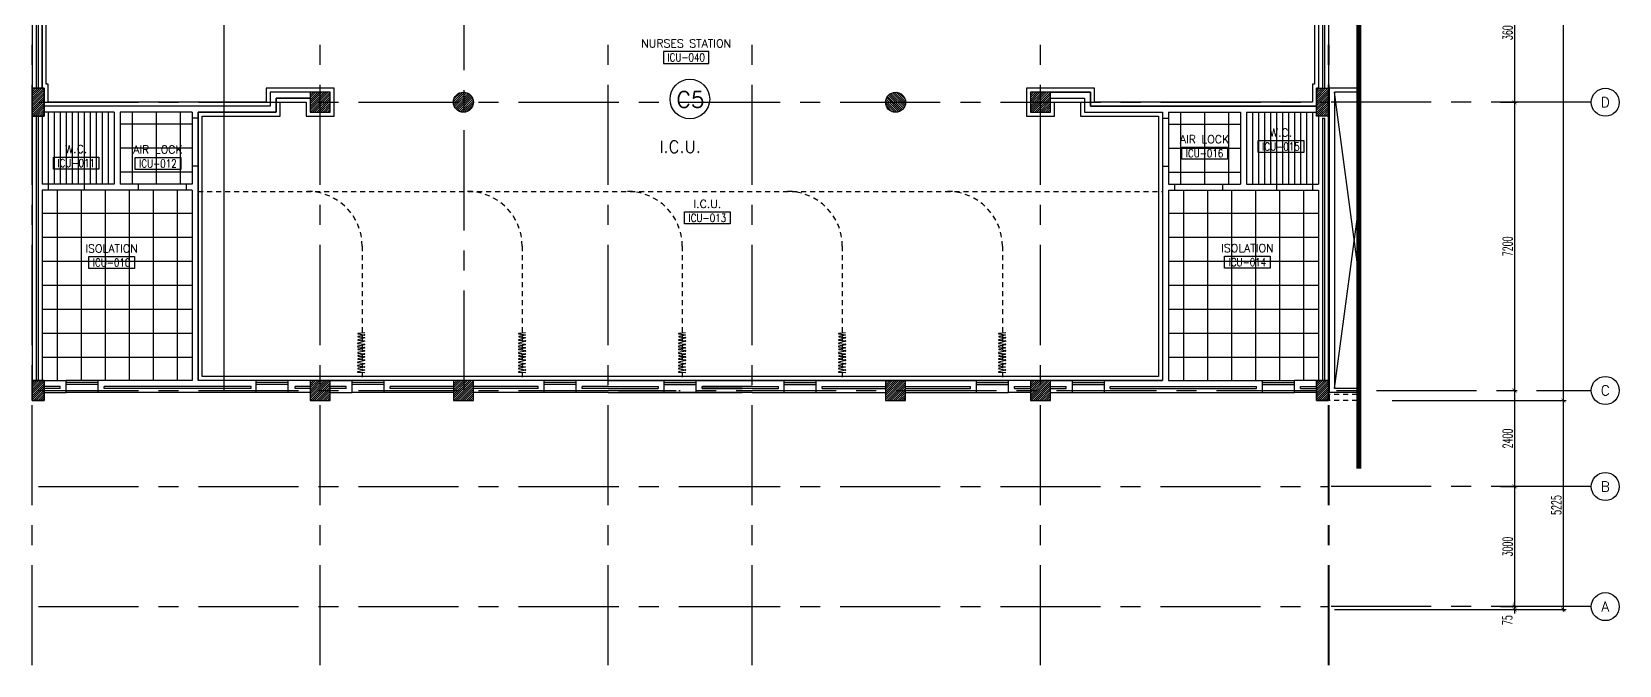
# Model space of a CAD drawing. Extents: x 275967.8 to 276060, y 57291.9 to 57371.4.
# Drawn here: x 276020.37 to 276060.05, y 57291.9 to 57307.72 of the extents above; entities that cross this region are included whole.
import ezdxf
from ezdxf.enums import TextEntityAlignment as Align

# ---------------------------------------------------------------- set-up
doc = ezdxf.new("R2010")
doc.units = 0
doc.header["$MEASUREMENT"] = 0
doc.header["$PDMODE"] = 34
for name, pattern in [('CENTER2', [1.125, 0.75, -0.125, 0.125, -0.125]), ('CENTERX2', [4, 2.5, -0.5, 0.5, -0.5]), ('HIDDEN', [0.375, 0.25, -0.125]), ('HIDDEN2', [0.1875, 0.125, -0.0625])]:
    doc.linetypes.add(name, pattern=pattern)
doc.layers.get('0').update_dxf_attribs({"linetype": 'CONTINUOUS'})
doc.layers.get('DEFPOINTS').update_dxf_attribs({"linetype": 'CONTINUOUS'})
for name, color, linetype in [('A_CUBICLE_CURTAINS', 4, 'HIDDEN'), ('AX-CR', 2, 'CONTINUOUS'), ('AX-DIM', 4, 'CONTINUOUS'), ('AX-TXT', 2, 'CONTINUOUS'), ('AXES', 11, 'CENTERX2'), ('CEILING', 4, 'CONTINUOUS'), ('CEILING-MARKER', 6, 'CONTINUOUS'), ('COL', 5, 'CONTINUOUS'), ('D_CURTAIN', 11, 'HIDDEN'), ('ELEV', 2, 'CONTINUOUS'), ('HAT', 8, 'CONTINUOUS'), ('INSUL', 4, 'CONTINUOUS'), ('RM-BOX', 11, 'CONTINUOUS'), ('RM-NAME', 11, 'CONTINUOUS'), ('RM-NO', 11, 'CONTINUOUS'), ('ROOF', 7, 'CONTINUOUS'), ('SHAFT', 3, 'CONTINUOUS'), ('STR', 5, 'CONTINUOUS'), ('SUNI-FUR', 11, 'CONTINUOUS'), ('TXT', 2, 'CONTINUOUS'), ('WALL', 2, 'CONTINUOUS'), ('WIN', 3, 'CONTINUOUS')]:
    doc.layers.add(name, color=color, linetype=linetype)
doc.styles.add('ROMANC', font='romanc', dxfattribs={"height": 0.1})
doc.styles.add('ROMANS', font='ROMANS.shx', dxfattribs={"width": 0.6})
doc.dimstyles.new('STANDARD_IN', dxfattribs={"dimtxt": 0.24, "dimasz": 0.1, "dimexe": 0.07, "dimexo": 0.05, "dimgap": 0.05, "dimtad": 1, "dimdec": 0, "dimlfac": 1000, "dimzin": 0, "dimtxsty": 'ROMANS', "dimblk": 'ARCHTICK', "dimcen": 0.05, "dimdle": 0.05, "dimclrd": 4, "dimclre": 4, "dimclrt": 2, "dimazin": 3, "dimtfac": 1, "dimtdec": 0, "dimtmove": 0, "dimatfit": 3, "dimtolj": 1, "dimtzin": 0})

# ---------------------------------------------------------------- blocks, each defined once
blk = doc.blocks.new('*X19')
at = {"color": 0}
for p, q in [((73379, 118298), (73831, 118750)), ((73379, 118351), (73778, 118750)), ((73379, 118404), (73725, 118750)), ((73379, 118457), (73672, 118750)), ((73379, 118510), (73619, 118750)), ((73379, 118563), (73566, 118750)), ((73379, 118616), (73513, 118750)), ((73379, 118669), (73460, 118750)), ((73379, 118722), (73407, 118750)), ((73384, 118250), (73879, 118745)), ((73437, 118250), (73879, 118692)), ((73490, 118250), (73879, 118639)), ((73543, 118250), (73879, 118586)), ((73596, 118250), (73879, 118533)), ((73649, 118250), (73879, 118480)), ((73702, 118250), (73879, 118427)), ((73755, 118250), (73879, 118374)), ((73808, 118250), (73879, 118321)), ((73861, 118250), (73879, 118268))]:
    blk.add_line(p, q, dxfattribs=at)
blk = doc.blocks.new('COL50')
at = {"layer": 'COL'}
blk.add_lwpolyline([(-250, 250), (-250, -250), (250, -250), (250, 250)], close=True, dxfattribs=at)
blk = doc.blocks.new('*X20')
at = {"color": 0}
for p, q in [((84179, 118279), (84650, 118750)), ((84179, 118332), (84596, 118750)), ((84179, 118386), (84543, 118750)), ((84179, 118439), (84490, 118750)), ((84179, 118492), (84437, 118750)), ((84179, 118545), (84384, 118750)), ((84179, 118598), (84331, 118750)), ((84179, 118651), (84278, 118750)), ((84179, 118704), (84225, 118750)), ((84203, 118250), (84679, 118726)), ((84256, 118250), (84679, 118673)), ((84309, 118250), (84679, 118620)), ((84362, 118250), (84679, 118567)), ((84415, 118250), (84679, 118514)), ((84468, 118250), (84679, 118461)), ((84521, 118250), (84679, 118408)), ((84574, 118250), (84679, 118355)), ((84627, 118250), (84679, 118302))]:
    blk.add_line(p, q, dxfattribs=at)
blk = doc.blocks.new('_ARCHTICK')
at = {"color": 0, "linetype": 'BYBLOCK', "const_width": 0.15}
blk.add_lwpolyline([(-0.5, -0.5), (0.5, 0.5)], dxfattribs=at)
blk = doc.blocks.new('*D131')
at = {"layer": 'AX-DIM', "color": 4, "ltscale": 0.3}
for p, q in [((276057.995, 57298.513), (276058.715, 57298.513)), ((276058.645, 57298.563), (276058.645, 57293.238)), ((276052.925, 57293.288), (276058.715, 57293.288))]:
    blk.add_line(p, q, dxfattribs=at)
at = {"layer": 'DEFPOINTS', "color": 0, "ltscale": 0.3}
for p in [(276057.945, 57298.513), (276052.875, 57293.288), (276058.645, 57293.288)]:
    blk.add_point(p, dxfattribs=at)
at = {"layer": 'AX-DIM', "color": 4, "ltscale": 0.3, "xscale": 0.1, "yscale": 0.1, "zscale": 0.1}
for p, rotation in [((276058.645, 57298.513), 90), ((276058.645, 57293.288), 270)]:
    blk.add_blockref('_ARCHTICK', p, dxfattribs=dict(at, rotation=rotation))
at = {"layer": 'AX-DIM', "color": 2, "ltscale": 0.3, "insert": (276058.475, 57295.9), "char_height": 0.24, "attachment_point": 5, "rotation": 90, "style": 'ROMANS'}
blk.add_mtext('\\A1;5225', dxfattribs=at)
blk = doc.blocks.new('AXR')
at = {"layer": 'AX-CR'}
blk.add_circle((350, 0), 350, dxfattribs=at)
blk = doc.blocks.new('*D149')
at = {"layer": 'AX-DIM', "color": 4, "ltscale": 0.3}
for p, q in [((276056.803, 57357.833), (276058.715, 57357.833)), ((276058.645, 57357.883), (276058.645, 57298.463)), ((276054.365, 57298.513), (276058.715, 57298.513))]:
    blk.add_line(p, q, dxfattribs=at)
at = {"layer": 'DEFPOINTS', "color": 0, "ltscale": 0.3}
for p in [(276056.753, 57357.833), (276054.315, 57298.513), (276058.645, 57298.513)]:
    blk.add_point(p, dxfattribs=at)
at = {"layer": 'AX-DIM', "color": 4, "ltscale": 0.3, "xscale": 0.1, "yscale": 0.1, "zscale": 0.1}
for p, rotation in [((276058.645, 57357.833), 90), ((276058.645, 57298.513), 270)]:
    blk.add_blockref('_ARCHTICK', p, dxfattribs=dict(at, rotation=rotation))
at = {"layer": 'AX-DIM', "color": 2, "ltscale": 0.3, "insert": (276058.475, 57328.173), "char_height": 0.24, "attachment_point": 5, "rotation": 90, "style": 'ROMANS'}
blk.add_mtext('\\A1;59320', dxfattribs=at)
blk = doc.blocks.new('*D148')
at = {"layer": 'AX-DIM', "color": 4, "ltscale": 0.3}
for p, q in [((276057.075, 57305.963), (276057.495, 57305.963)), ((276057.425, 57306.013), (276057.425, 57298.713)), ((276057.075, 57298.763), (276057.495, 57298.763))]:
    blk.add_line(p, q, dxfattribs=at)
at = {"layer": 'DEFPOINTS', "color": 0, "ltscale": 0.3}
for p in [(276057.025, 57305.963), (276057.025, 57298.763), (276057.425, 57298.763)]:
    blk.add_point(p, dxfattribs=at)
at = {"layer": 'AX-DIM', "color": 4, "ltscale": 0.3, "xscale": 0.1, "yscale": 0.1, "zscale": 0.1}
for p, rotation in [((276057.425, 57305.963), 90), ((276057.425, 57298.763), 270)]:
    blk.add_blockref('_ARCHTICK', p, dxfattribs=dict(at, rotation=rotation))
at = {"layer": 'AX-DIM', "color": 2, "ltscale": 0.3, "insert": (276057.255, 57302.363), "char_height": 0.24, "attachment_point": 5, "rotation": 90, "style": 'ROMANS'}
blk.add_mtext('\\A1;7200', dxfattribs=at)
blk = doc.blocks.new('*D147')
at = {"layer": 'AX-DIM', "color": 4, "ltscale": 0.3}
for p, q in [((276057.075, 57298.763), (276057.495, 57298.763)), ((276057.425, 57298.813), (276057.425, 57296.313)), ((276057.075, 57296.363), (276057.495, 57296.363))]:
    blk.add_line(p, q, dxfattribs=at)
at = {"layer": 'DEFPOINTS', "color": 0, "ltscale": 0.3}
for p in [(276057.025, 57298.763), (276057.025, 57296.363), (276057.425, 57296.363)]:
    blk.add_point(p, dxfattribs=at)
at = {"layer": 'AX-DIM', "color": 4, "ltscale": 0.3, "xscale": 0.1, "yscale": 0.1, "zscale": 0.1}
for p, rotation in [((276057.425, 57298.763), 90), ((276057.425, 57296.363), 270)]:
    blk.add_blockref('_ARCHTICK', p, dxfattribs=dict(at, rotation=rotation))
at = {"layer": 'AX-DIM', "color": 2, "ltscale": 0.3, "insert": (276057.255, 57297.563), "char_height": 0.24, "attachment_point": 5, "rotation": 90, "style": 'ROMANS'}
blk.add_mtext('\\A1;2400', dxfattribs=at)
blk = doc.blocks.new('*D146')
at = {"layer": 'AX-DIM', "color": 4, "ltscale": 0.3}
for p, q in [((276057.075, 57296.363), (276057.495, 57296.363)), ((276057.425, 57296.413), (276057.425, 57293.313)), ((276057.075, 57293.363), (276057.495, 57293.363))]:
    blk.add_line(p, q, dxfattribs=at)
at = {"layer": 'DEFPOINTS', "color": 0, "ltscale": 0.3}
for p in [(276057.025, 57296.363), (276057.025, 57293.363), (276057.425, 57293.363)]:
    blk.add_point(p, dxfattribs=at)
at = {"layer": 'AX-DIM', "color": 4, "ltscale": 0.3, "xscale": 0.1, "yscale": 0.1, "zscale": 0.1}
for p, rotation in [((276057.425, 57296.363), 90), ((276057.425, 57293.363), 270)]:
    blk.add_blockref('_ARCHTICK', p, dxfattribs=dict(at, rotation=rotation))
at = {"layer": 'AX-DIM', "color": 2, "ltscale": 0.3, "insert": (276057.255, 57294.863), "char_height": 0.24, "attachment_point": 5, "rotation": 90, "style": 'ROMANS'}
blk.add_mtext('\\A1;3000', dxfattribs=at)
blk = doc.blocks.new('*D145')
at = {"layer": 'AX-DIM', "color": 4, "ltscale": 0.3}
for p, q in [((276057.075, 57293.363), (276057.495, 57293.363)), ((276057.425, 57293.363), (276057.425, 57293.463)), ((276057.425, 57293.363), (276057.425, 57293.288)), ((276057.075, 57293.288), (276057.495, 57293.288)), ((276057.425, 57293.288), (276057.425, 57293.188))]:
    blk.add_line(p, q, dxfattribs=at)
at = {"layer": 'DEFPOINTS', "color": 0, "ltscale": 0.3}
for p in [(276057.025, 57293.363), (276057.025, 57293.288), (276057.425, 57293.288)]:
    blk.add_point(p, dxfattribs=at)
at = {"layer": 'AX-DIM', "color": 4, "ltscale": 0.3, "xscale": 0.1, "yscale": 0.1, "zscale": 0.1}
for p, rotation in [((276057.425, 57293.363), 270), ((276057.425, 57293.288), 90)]:
    blk.add_blockref('_ARCHTICK', p, dxfattribs=dict(at, rotation=rotation))
at = {"layer": 'AX-DIM', "color": 2, "ltscale": 0.3, "insert": (276057.25, 57293.023), "char_height": 0.24, "attachment_point": 5, "rotation": 90, "style": 'ROMANS'}
blk.add_mtext('\\A1;75', dxfattribs=at)
blk = doc.blocks.new('*D141')
at = {"layer": 'AX-DIM', "color": 4, "ltscale": 0.3}
for p, q in [((276057.425, 57309.613), (276057.425, 57305.913)), ((276057.075, 57309.563), (276057.495, 57309.563)), ((276057.075, 57305.963), (276057.495, 57305.963))]:
    blk.add_line(p, q, dxfattribs=at)
at = {"layer": 'DEFPOINTS', "color": 0, "ltscale": 0.3}
for p in [(276057.025, 57309.563), (276057.025, 57305.963), (276057.425, 57305.963)]:
    blk.add_point(p, dxfattribs=at)
at = {"layer": 'AX-DIM', "color": 4, "ltscale": 0.3, "xscale": 0.1, "yscale": 0.1, "zscale": 0.1}
for p, rotation in [((276057.425, 57309.563), 90), ((276057.425, 57305.963), 270)]:
    blk.add_blockref('_ARCHTICK', p, dxfattribs=dict(at, rotation=rotation))
at = {"layer": 'AX-DIM', "color": 2, "ltscale": 0.3, "insert": (276057.255, 57307.763), "char_height": 0.24, "attachment_point": 5, "rotation": 90, "style": 'ROMANS'}
blk.add_mtext('\\A1;3600', dxfattribs=at)
blk = doc.blocks.new('*X96')
at = {"color": 0}
for p, q in [((73379, 118298), (73831, 118750)), ((73379, 118351), (73778, 118750)), ((73379, 118404), (73725, 118750)), ((73379, 118457), (73672, 118750)), ((73379, 118510), (73619, 118750)), ((73379, 118563), (73566, 118750)), ((73379, 118616), (73513, 118750)), ((73379, 118669), (73460, 118750)), ((73379, 118722), (73407, 118750)), ((73384, 118250), (73879, 118745)), ((73437, 118250), (73879, 118692)), ((73490, 118250), (73879, 118639)), ((73543, 118250), (73879, 118586)), ((73596, 118250), (73879, 118533)), ((73649, 118250), (73879, 118480)), ((73702, 118250), (73879, 118427)), ((73755, 118250), (73879, 118374)), ((73808, 118250), (73879, 118321)), ((73861, 118250), (73879, 118268))]:
    blk.add_line(p, q, dxfattribs=at)
blk = doc.blocks.new('C11')
at = {"layer": 'HAT'}
h = blk.add_hatch(dxfattribs=at)
h.set_pattern_fill('ANSI31', color=256, scale=300, style=0)
h.set_pattern_definition([(45, (-248556.182, -75061.005), (-26.5165043, 26.5165043), [])])
h.paths.add_polyline_path([(300, 700), (0, 700), (0, 350), (300, 350)])
h.paths.add_polyline_path([(300, 350), (0, 350), (0, 0), (300, 0)])
at = {"layer": 'COL'}
blk.add_lwpolyline([(300, 700), (300, 0), (0, 0), (0, 700)], close=True, dxfattribs=at)
blk = doc.blocks.new('C-300')
at = {"layer": 'HAT', "linetype": 'BYBLOCK', "ltscale": 0.3}
h = blk.add_hatch(dxfattribs=at)
h.set_pattern_fill('ANSI31', color=8, scale=300, style=0)
h.set_pattern_definition([(45, (-258496.182, -82361.005), (-26.5165043, 26.5165043), [])])
h.paths.add_polyline_path([(300, 500), (0, 500), (0, 250), (300, 250)])
h.paths.add_polyline_path([(300, 250), (0, 250), (0, 0), (300, 0)])
at = {"layer": 'COL'}
blk.add_lwpolyline([(0, 500), (300, 500), (300, 0), (0, 0)], close=True, dxfattribs=at)
blk = doc.blocks.new('C')
at = {"layer": 'D_CURTAIN'}
for points in [[(0.229, 0.077), (0.229, 0.077, 0.848601), (0.219, 0.076), (0.202, -0.062, -0.855925), (0.192, -0.063), (0.167, 0.072, 0.866955), (0.157, 0.072), (0.144, -0.065, -0.843142), (0.134, -0.066), (0.099, 0.077, 0.845318), (0.089, 0.076), (0.076, -0.066, -0.842227), (0.066, -0.067), (0.029, 0.079, 0.837896), (0.019, 0.078), (0.004, -0.065, -0.84563), (-0.006, -0.065), (-0.04, 0.078, 0.842014), (-0.049, 0.078), (-0.065, -0.063, -0.866148), (-0.075, -0.063), (-0.099, 0.074, 0.854133), (-0.109, 0.074), (-0.129, -0.066, -0.838104), (-0.139, -0.067), (-0.17, 0.077, 0.84026), (-0.18, 0.077), (-0.183, -0.071)], [(0.639, -0.068), (0.628, 0.076, 0.848601), (0.618, 0.076), (0.601, -0.063, -0.855925), (0.591, -0.063), (0.566, 0.071, 0.866955), (0.556, 0.071), (0.542, -0.066, -0.843142), (0.533, -0.066), (0.497, 0.076, 0.845318), (0.488, 0.075), (0.474, -0.067, -0.842227), (0.465, -0.068), (0.427, 0.078, 0.837896), (0.417, 0.078), (0.403, -0.065, -0.84563), (0.393, -0.066), (0.359, 0.078, 0.842014), (0.349, 0.077), (0.334, -0.063, -0.866148), (0.324, -0.064), (0.299, 0.074, 0.854133), (0.29, 0.073), (0.27, -0.067, -0.838104), (0.26, -0.067), (0.229, 0.077, 0.84026), (0.219, 0.076)]]:
    blk.add_lwpolyline(points, format="xyb", dxfattribs=at)
blk = doc.blocks.new('RM1')
at = {"layer": 'RM-BOX'}
blk.add_lwpolyline([(570, -200), (-570, -200), (-570, -500), (570, -500)], close=True, dxfattribs=at)
at = {"layer": 'RM-NAME', "style": 'ROMANS'}
blk.add_attdef('ROOMNAME1', text='', height=200, dxfattribs=at).set_placement((0, 324), align=Align.MIDDLE)
blk = doc.blocks.new('*X129')
at = {"color": 0}
for p, q in [((193089, 10708), (193542, 11161)), ((193089, 10761), (193488, 11161)), ((193089, 10814), (193435, 11161)), ((193089, 10867), (193382, 11161)), ((193089, 10920), (193329, 11161)), ((193089, 10973), (193276, 11161)), ((193089, 11026), (193223, 11161)), ((193089, 11079), (193170, 11161)), ((193089, 11132), (193117, 11161)), ((193095, 10661), (193589, 11155)), ((193148, 10661), (193589, 11102)), ((193201, 10661), (193589, 11049)), ((193254, 10661), (193589, 10996)), ((193307, 10661), (193589, 10943)), ((193360, 10661), (193589, 10890)), ((193413, 10661), (193589, 10837)), ((193466, 10661), (193589, 10784)), ((193519, 10661), (193589, 10731)), ((193572, 10661), (193589, 10678))]:
    blk.add_line(p, q, dxfattribs=at)
blk = doc.blocks.new('*X128')
at = {"color": 0}
for p, q in [((84179, 10675), (84665, 11161)), ((84179, 10729), (84612, 11161)), ((84179, 10782), (84559, 11161)), ((84179, 10835), (84506, 11161)), ((84179, 10888), (84453, 11161)), ((84179, 10941), (84400, 11161)), ((84179, 10994), (84347, 11161)), ((84179, 11047), (84294, 11161)), ((84179, 11100), (84240, 11161)), ((84179, 11153), (84187, 11161)), ((84218, 10661), (84679, 11122)), ((84271, 10661), (84679, 11069)), ((84324, 10661), (84679, 11016)), ((84377, 10661), (84679, 10963)), ((84430, 10661), (84679, 10910)), ((84483, 10661), (84679, 10857)), ((84536, 10661), (84679, 10804)), ((84589, 10661), (84679, 10751)), ((84642, 10661), (84679, 10698))]:
    blk.add_line(p, q, dxfattribs=at)

msp = doc.modelspace()

# ---------------------------------------------------------------- hatches: boundary and pattern name
at = {"layer": 'HAT'}
h = msp.add_hatch(dxfattribs=at)
h.set_pattern_fill('ANSI31', color=256, scale=0.3, style=0)
h.set_pattern_definition([(45, (275969.915203, 57262.32959), (-0.026516504, 0.026516504), [])])
h.paths.add_polyline_path([(276030.9055, 57305.964), (276031.1555, 57305.964), (276031.1555, 57306.214, 0.4142136)])
h.paths.add_polyline_path([(276031.1555, 57306.214), (276031.1555, 57305.964), (276031.4055, 57305.964, 0.4142136)])
h.paths.add_polyline_path([(276031.4055, 57305.964), (276031.1555, 57305.964), (276031.1555, 57305.714, 0.4142136)])
h.paths.add_polyline_path([(276031.1555, 57305.964), (276030.9055, 57305.964, 0.4142136), (276031.1555, 57305.714)])
h = msp.add_hatch(dxfattribs=at)
h.set_pattern_fill('ANSI31', color=256, scale=0.3, style=0)
h.set_pattern_definition([(135, (276103.196902, 57262.328483), (0.026516504, 0.026516504), [])])
h.paths.add_polyline_path([(276042.2066, 57305.9629), (276041.9566, 57305.9629), (276041.9566, 57306.2129, -0.4142136)])
h.paths.add_polyline_path([(276041.9566, 57306.2129), (276041.9566, 57305.9629), (276041.7066, 57305.9629, -0.4142136)])
h.paths.add_polyline_path([(276041.7066, 57305.9629), (276041.9566, 57305.9629), (276041.9566, 57305.7129, -0.4142136)])
h.paths.add_polyline_path([(276041.9566, 57305.9629), (276042.2066, 57305.9629, -0.4142136), (276041.9566, 57305.7129)])

# ---------------------------------------------------------------- linework, layer by layer
at = {"layer": 'A_CUBICLE_CURTAINS', "color": 11, "ltscale": 0.5}
for p, q in [((276024.5255, 57303.7356), (276048.6255, 57303.7356)), ((276028.6255, 57302.3676), (276028.6255, 57299.0129)), ((276032.6255, 57302.3676), (276032.6255, 57299.0129)), ((276036.6255, 57302.3676), (276036.6255, 57299.0129)), ((276040.6255, 57302.3676), (276040.6255, 57299.0129)), ((276044.6255, 57302.3676), (276044.6255, 57299.0129))]:
    msp.add_line(p, q, dxfattribs=at)
for centre in [(276027.2575, 57302.3676), (276031.2575, 57302.3676), (276035.2575, 57302.3676), (276039.2575, 57302.3676), (276043.2575, 57302.3676)]:
    msp.add_arc(centre, 1.368, 0, 90, dxfattribs=at)
at = {"layer": 'AXES'}
for p, q in [((276020.3755, 57291.8986), (276020.3755, 57370.3613)), ((276027.5755, 57291.8986), (276027.5755, 57370.7113)), ((276034.7755, 57291.8986), (276034.7755, 57370.7113)), ((276034.7755, 57291.8986), (276034.7755, 57370.7113)), ((276038.3755, 57291.8986), (276038.3755, 57370.7113)), ((276038.3755, 57291.8986), (276038.3755, 57370.7113)), ((276052.7755, 57291.8986), (276052.7755, 57370.3613)), ((276052.7955, 57291.8986), (276052.7955, 57370.3613)), ((276031.1755, 57298.7629), (276031.1755, 57357.5829)), ((276045.5755, 57291.8986), (276045.5755, 57352.4829)), ((275968.5355, 57305.9629), (276036.5755, 57305.9629)), ((276036.5755, 57305.9629), (276052.7755, 57305.9629)), ((276059.3451, 57305.9629), (276052.5255, 57305.9629)), ((275968.5355, 57298.7629), (276036.5755, 57298.7629)), ((276033.9755, 57298.7629), (276059.3451, 57298.7629)), ((275968.5355, 57296.3629), (276036.5755, 57296.3629)), ((276036.5755, 57296.3629), (276052.7755, 57296.3629)), ((276059.3451, 57296.3629), (276052.5255, 57296.3629)), ((275968.5355, 57293.3629), (276036.5755, 57293.3629)), ((276036.5755, 57293.3629), (276052.7755, 57293.3629)), ((276059.3451, 57293.3629), (276052.5255, 57293.3629))]:
    msp.add_line(p, q, dxfattribs=at)
at = {"layer": 'CEILING', "linetype": 'BYBLOCK', "ltscale": 0.3}
for p, q in [((276020.7755, 57305.7129), (276020.7755, 57303.9129)), ((276020.9255, 57305.7129), (276020.9255, 57303.9129)), ((276021.0755, 57305.7129), (276021.0755, 57303.9129)), ((276021.2255, 57305.7129), (276021.2255, 57303.9129)), ((276021.3755, 57305.7129), (276021.3755, 57303.9129)), ((276021.5255, 57305.7129), (276021.5255, 57303.9129)), ((276021.6755, 57305.7129), (276021.6755, 57303.9129)), ((276021.8255, 57305.7129), (276021.8255, 57303.9129)), ((276021.9755, 57305.7129), (276021.9755, 57303.9129)), ((276022.1255, 57305.7129), (276022.1255, 57303.9129)), ((276022.2755, 57305.7129), (276022.2755, 57303.9129)), ((276022.8755, 57305.7129), (276022.8755, 57303.9129)), ((276023.4755, 57305.7129), (276023.4755, 57303.9129)), ((276024.0755, 57305.7129), (276024.0755, 57303.9129)), ((276049.0755, 57305.7129), (276049.0755, 57303.9129)), ((276049.6755, 57305.7129), (276049.6755, 57303.9129)), ((276050.2755, 57305.7129), (276050.2755, 57303.9129)), ((276050.8755, 57305.7129), (276050.8755, 57303.9129)), ((276051.0255, 57305.7129), (276051.0255, 57303.9129)), ((276051.1755, 57305.7129), (276051.1755, 57303.9129)), ((276051.3255, 57305.7129), (276051.3255, 57303.9129)), ((276051.4755, 57305.7129), (276051.4755, 57303.9129)), ((276051.6255, 57305.7129), (276051.6255, 57303.9129)), ((276051.7755, 57305.7129), (276051.7755, 57303.9129)), ((276051.9255, 57305.7129), (276051.9255, 57303.9129)), ((276052.0755, 57305.7129), (276052.0755, 57303.9129)), ((276052.2255, 57305.7129), (276052.2255, 57303.9129)), ((276052.3755, 57305.7129), (276052.3755, 57303.9129)), ((276024.3755, 57305.4129), (276022.5755, 57305.4129)), ((276048.7755, 57305.4129), (276050.5755, 57305.4129)), ((276024.3755, 57304.8129), (276022.5755, 57304.8129)), ((276048.7755, 57304.8129), (276050.5755, 57304.8129)), ((276024.3755, 57304.2129), (276022.5755, 57304.2129)), ((276048.7755, 57304.2129), (276050.5755, 57304.2129)), ((276021.0005, 57303.7629), (276021.0005, 57299.0129)), ((276021.6005, 57303.7629), (276021.6005, 57299.0129)), ((276022.2005, 57303.7629), (276022.2005, 57299.0129)), ((276022.8005, 57303.7629), (276022.8005, 57299.0129)), ((276023.4005, 57303.7629), (276023.4005, 57299.0129)), ((276024.0005, 57303.7629), (276024.0005, 57299.0129)), ((276049.1505, 57303.7629), (276049.1505, 57299.0129)), ((276049.7505, 57303.7629), (276049.7505, 57299.0129)), ((276050.3505, 57303.7629), (276050.3505, 57299.0129)), ((276050.9505, 57303.7629), (276050.9505, 57299.0129)), ((276051.5505, 57303.7629), (276051.5505, 57299.0129)), ((276052.1505, 57303.7629), (276052.1505, 57299.0129)), ((276024.3755, 57303.1879), (276020.6255, 57303.1879)), ((276052.5255, 57303.1879), (276048.7755, 57303.1879)), ((276024.3755, 57302.5879), (276020.6255, 57302.5879)), ((276052.5255, 57302.5879), (276048.7755, 57302.5879)), ((276024.3755, 57301.9879), (276020.6255, 57301.9879)), ((276052.5255, 57301.9879), (276048.7755, 57301.9879)), ((276024.3755, 57301.3879), (276020.6255, 57301.3879)), ((276052.5255, 57301.3879), (276048.7755, 57301.3879)), ((276024.3755, 57300.7879), (276020.6255, 57300.7879)), ((276052.5255, 57300.7879), (276048.7755, 57300.7879)), ((276024.3755, 57300.1879), (276020.6255, 57300.1879)), ((276052.5255, 57300.1879), (276048.7755, 57300.1879)), ((276024.3755, 57299.5879), (276020.6255, 57299.5879)), ((276052.5255, 57299.5879), (276048.7755, 57299.5879))]:
    msp.add_line(p, q, dxfattribs=at)
for points in [[(276052.5255, 57314.0129), (276052.5255, 57306.3129), (276052.4755, 57306.3129), (276052.4755, 57305.8629), (276046.8255, 57305.8629), (276046.8255, 57306.2129), (276045.3255, 57306.2129), (276045.3255, 57305.7129), (276045.8255, 57305.7129), (276045.8255, 57306.0629), (276046.6755, 57306.0629), (276046.6755, 57305.7129), (276048.6255, 57305.7129), (276048.6255, 57299.0129), (276024.5255, 57299.0129), (276024.5255, 57305.7129), (276026.4755, 57305.7129), (276026.4755, 57306.0629), (276027.3255, 57306.0629), (276027.3255, 57305.7129), (276027.8255, 57305.7129), (276027.8255, 57306.2129), (276026.3255, 57306.2129), (276026.3255, 57305.8629), (276020.6755, 57305.8629), (276020.6755, 57306.3129), (276020.6255, 57306.3129), (276020.6255, 57312.8129)], [(276052.4255, 57313.9129), (276052.4255, 57306.4129), (276052.3755, 57306.4129), (276052.3755, 57305.9629), (276046.9255, 57305.9629), (276046.9255, 57306.3129), (276045.2255, 57306.3129), (276045.2255, 57305.6129), (276045.9255, 57305.6129), (276045.9255, 57305.9629), (276046.5755, 57305.9629), (276046.5755, 57305.6129), (276048.5255, 57305.6129), (276048.5255, 57299.1129), (276024.6255, 57299.1129), (276024.6255, 57305.6129), (276026.5755, 57305.6129), (276026.5755, 57305.9629), (276027.2255, 57305.9629), (276027.2255, 57305.6129), (276027.9255, 57305.6129), (276027.9255, 57306.3129), (276026.2255, 57306.3129), (276026.2255, 57305.9629), (276020.7755, 57305.9629), (276020.7755, 57306.4129), (276020.7255, 57306.4129), (276020.7255, 57312.7191)]]:
    msp.add_lwpolyline(points, dxfattribs=at)
at = {"layer": 'CEILING-MARKER', "color": 2}
msp.add_circle((276036.816, 57306.0431), 0.4949, dxfattribs=at)
at = {"layer": 'COL'}
for p, q in [((276030.9055, 57299.0129), (276030.9055, 57298.5129)), ((276031.4055, 57299.0129), (276030.9055, 57299.0129)), ((276031.4055, 57298.5129), (276031.4055, 57299.0129)), ((276041.7055, 57299.0129), (276041.7055, 57298.5129)), ((276042.2055, 57299.0129), (276041.7055, 57299.0129)), ((276042.2055, 57298.5129), (276042.2055, 57299.0129)), ((276052.7755, 57299.0129), (276052.4755, 57299.0129)), ((276052.7755, 57298.5129), (276052.7755, 57299.0129)), ((276030.9055, 57298.5129), (276031.4055, 57298.5129)), ((276041.7055, 57298.5129), (276042.2055, 57298.5129))]:
    msp.add_line(p, q, dxfattribs=at)
msp.add_lwpolyline([(276027.3255, 57306.2129), (276027.3255, 57305.7129), (276027.8255, 57305.7129), (276027.8255, 57306.2129)], close=True, dxfattribs=at)
at = {"layer": 'ELEV', "linetype": 'CENTER2', "const_width": 0.12}
msp.add_lwpolyline([(276053.5351, 57296.8068), (276053.5351, 57360.645)], dxfattribs=at)
at = {"layer": 'INSUL'}
for p, q in [((276052.6255, 57311.5129), (276052.6255, 57306.3129)), ((276052.6755, 57311.5129), (276052.6755, 57306.3129)), ((276020.4755, 57309.5129), (276020.4755, 57306.3129)), ((276020.5255, 57309.5129), (276020.5255, 57306.3129)), ((276020.4755, 57305.6129), (276020.4755, 57299.0129)), ((276020.5255, 57305.6129), (276020.5255, 57299.0129)), ((276052.6255, 57305.5629), (276052.6755, 57305.5629)), ((276052.6255, 57305.5629), (276052.6255, 57299.0129)), ((276052.6755, 57305.5629), (276052.6755, 57299.0129)), ((276021.0755, 57298.8629), (276020.6755, 57298.8629)), ((276021.0755, 57298.8129), (276020.6755, 57298.8129)), ((276021.0755, 57298.8129), (276021.0755, 57298.8629)), ((276022.1755, 57298.8129), (276022.1755, 57298.8629)), ((276025.8505, 57298.8629), (276022.1755, 57298.8629)), ((276025.8505, 57298.8129), (276022.1755, 57298.8129)), ((276025.8505, 57298.8129), (276025.8505, 57298.8629)), ((276027.3251, 57298.8629), (276026.9505, 57298.8629)), ((276026.9505, 57298.8129), (276026.9505, 57298.8629)), ((276027.3251, 57298.8129), (276026.9505, 57298.8129)), ((276028.2255, 57298.8629), (276027.8255, 57298.8629)), ((276028.2255, 57298.8129), (276027.8255, 57298.8129)), ((276028.2255, 57298.8129), (276028.2255, 57298.8629)), ((276029.3255, 57298.8129), (276029.3255, 57298.8629)), ((276030.9055, 57298.8629), (276029.3255, 57298.8629)), ((276030.9055, 57298.8129), (276029.3255, 57298.8129)), ((276033.0255, 57298.8629), (276031.4055, 57298.8629)), ((276033.0255, 57298.8129), (276031.4055, 57298.8129)), ((276033.0255, 57298.8129), (276033.0255, 57298.8629)), ((276034.1255, 57298.8129), (276034.1255, 57298.8629)), ((276034.5255, 57298.8629), (276034.1255, 57298.8629)), ((276034.1255, 57298.8129), (276034.1255, 57298.8629)), ((276034.7755, 57298.8629), (276034.1255, 57298.8629)), ((276034.5255, 57298.8129), (276034.1255, 57298.8129)), ((276034.7755, 57298.8129), (276034.1255, 57298.8129)), ((276034.7755, 57298.8629), (276036.0255, 57298.8629)), ((276034.7755, 57298.8129), (276036.0255, 57298.8129)), ((276036.0288, 57298.8129), (276036.0288, 57298.8629)), ((276037.1255, 57298.8629), (276038.1255, 57298.8629)), ((276037.1255, 57298.8129), (276037.1255, 57298.8629)), ((276037.1255, 57298.8129), (276038.1255, 57298.8129)), ((276038.3755, 57298.8629), (276037.1288, 57298.8629)), ((276038.3755, 57298.8129), (276037.1288, 57298.8129)), ((276038.3755, 57298.8629), (276039.0288, 57298.8629)), ((276038.3755, 57298.8129), (276039.0288, 57298.8129)), ((276038.6255, 57298.8629), (276039.0288, 57298.8629)), ((276038.6255, 57298.8129), (276039.0288, 57298.8129)), ((276039.0288, 57298.8129), (276039.0288, 57298.8629)), ((276039.0288, 57298.8129), (276039.0288, 57298.8629)), ((276040.1255, 57298.8629), (276041.7055, 57298.8629)), ((276040.1255, 57298.8129), (276040.1255, 57298.8629)), ((276040.1255, 57298.8129), (276041.7055, 57298.8129)), ((276042.2055, 57298.8629), (276043.8255, 57298.8629)), ((276042.2055, 57298.8129), (276043.8255, 57298.8129)), ((276043.8255, 57298.8129), (276043.8255, 57298.8629)), ((276044.9255, 57298.8629), (276045.3255, 57298.8629)), ((276044.9255, 57298.8129), (276044.9255, 57298.8629)), ((276044.9255, 57298.8129), (276045.3255, 57298.8129)), ((276045.8255, 57298.8629), (276046.2221, 57298.8629)), ((276045.8255, 57298.8129), (276046.2221, 57298.8129)), ((276046.2221, 57298.8129), (276046.2221, 57298.8629)), ((276047.3221, 57298.8129), (276047.3221, 57298.8629)), ((276047.3221, 57298.8629), (276050.9755, 57298.8629)), ((276047.3221, 57298.8129), (276050.9755, 57298.8129)), ((276050.9755, 57298.8129), (276050.9755, 57298.8629)), ((276052.0755, 57298.8129), (276052.0755, 57298.8629)), ((276052.0755, 57298.8629), (276052.4755, 57298.8629)), ((276052.0755, 57298.8129), (276052.4755, 57298.8129))]:
    msp.add_line(p, q, dxfattribs=at)
at = {"layer": 'ROOF'}
for p, q in [((276052.7955, 57306.3129), (276052.7955, 57298.7129)), ((276053.4947, 57306.3129), (276052.7955, 57306.3129)), ((276053.4947, 57306.2129), (276052.9255, 57306.2129)), ((276052.9255, 57306.2129), (276052.9255, 57298.8129)), ((276053.4947, 57298.7129), (276052.7755, 57298.7129)), ((276053.4947, 57298.8129), (276052.9255, 57298.8129))]:
    msp.add_line(p, q, dxfattribs=at)
at = {"layer": 'SHAFT'}
for p, q in [((276053.4947, 57301.9799), (276052.9255, 57306.2129)), ((276052.9255, 57298.8129), (276053.4947, 57303.046))]:
    msp.add_line(p, q, dxfattribs=at)
at = {"layer": 'STR', "linetype": 'HIDDEN2'}
for p, q in [((276052.7955, 57298.6629), (276052.7955, 57298.5129)), ((276053.4947, 57298.6629), (276052.7964, 57298.6629)), ((276053.4947, 57298.5129), (276052.7964, 57298.5129))]:
    msp.add_line(p, q, dxfattribs=at)
at = {"layer": 'SUNI-FUR', "linetype": 'CONTINUOUS'}
msp.add_line((276025.1755, 57298.7629), (276025.1755, 57357.5829), dxfattribs=at)
at = {"layer": 'WALL', "linetype": 'BYBLOCK'}
for p, q in [((276020.6255, 57311.6629), (276020.6255, 57306.3129)), ((276052.5255, 57311.6629), (276052.5255, 57306.3129)), ((276052.7755, 57311.6629), (276052.7755, 57306.3129)), ((276027.3255, 57306.2129), (276026.3255, 57306.2129)), ((276026.3255, 57306.2129), (276026.3255, 57305.8629)), ((276026.4755, 57306.0629), (276026.4755, 57305.7129)), ((276027.3255, 57306.0629), (276026.4755, 57306.0629)), ((276045.8255, 57306.2129), (276046.8255, 57306.2129)), ((276045.8255, 57306.0629), (276046.6755, 57306.0629)), ((276046.6755, 57306.0629), (276046.6755, 57305.7129)), ((276046.8255, 57306.2129), (276046.8255, 57305.8629)), ((276052.7755, 57306.2129), (276052.7755, 57306.3129)), ((276052.7755, 57306.2129), (276052.7755, 57306.3129)), ((276026.3255, 57305.8629), (276020.6755, 57305.8629)), ((276022.4255, 57305.7129), (276020.6755, 57305.7129)), ((276022.4255, 57305.7129), (276022.4255, 57303.9129)), ((276024.3755, 57305.7129), (276022.5755, 57305.7129)), ((276022.5755, 57305.7129), (276022.5755, 57303.9129)), ((276024.3755, 57305.7129), (276024.3755, 57305.5629)), ((276026.4755, 57305.7129), (276024.5255, 57305.7129)), ((276024.5255, 57305.7129), (276024.5255, 57305.5629)), ((276046.6755, 57305.7129), (276048.6255, 57305.7129)), ((276046.8255, 57305.8629), (276052.4755, 57305.8629)), ((276048.6255, 57305.7129), (276048.6255, 57305.5629)), ((276048.7755, 57305.7129), (276048.7755, 57305.5629)), ((276048.7755, 57305.7129), (276050.5755, 57305.7129)), ((276050.5755, 57305.7129), (276050.5755, 57303.9129)), ((276050.7255, 57305.7129), (276050.7255, 57303.9129)), ((276050.7255, 57305.7129), (276052.4755, 57305.7129)), ((276052.7755, 57305.7129), (276052.7755, 57298.7129)), ((276024.5255, 57305.5629), (276024.3755, 57305.5629)), ((276024.3755, 57305.5629), (276024.3755, 57303.9129)), ((276024.5255, 57305.5629), (276024.5255, 57299.0129)), ((276048.6255, 57305.5629), (276048.7755, 57305.5629)), ((276048.6255, 57305.5629), (276048.6255, 57299.0129)), ((276048.7755, 57305.5629), (276048.7755, 57303.9129)), ((276052.5255, 57305.6129), (276052.5255, 57303.9129)), ((276024.5255, 57304.3629), (276024.3755, 57304.3629)), ((276048.6255, 57304.3629), (276048.7755, 57304.3629)), ((276021.6755, 57303.9129), (276020.6255, 57303.9129)), ((276021.6755, 57303.7629), (276020.6255, 57303.7629)), ((276020.7755, 57303.9129), (276020.7755, 57303.7629)), ((276022.4255, 57303.9129), (276021.6755, 57303.9129)), ((276021.6755, 57303.9129), (276021.6755, 57303.7629)), ((276023.0255, 57303.7629), (276021.6755, 57303.7629)), ((276023.0255, 57303.9129), (276022.5755, 57303.9129)), ((276024.3755, 57303.9129), (276023.0255, 57303.9129)), ((276023.0255, 57303.9129), (276023.0255, 57303.7629)), ((276024.3755, 57303.7629), (276023.0255, 57303.7629)), ((276024.2255, 57303.9129), (276024.2255, 57303.7629)), ((276024.3755, 57303.7629), (276024.3755, 57299.0129)), ((276048.7755, 57303.9129), (276048.9255, 57303.9129)), ((276048.7755, 57303.7629), (276048.9255, 57303.7629)), ((276048.7755, 57303.7629), (276048.7755, 57299.0129)), ((276048.9255, 57303.9129), (276048.9255, 57303.7629)), ((276048.9255, 57303.9129), (276050.5755, 57303.9129)), ((276048.9255, 57303.7629), (276052.3755, 57303.7629)), ((276050.1255, 57303.9129), (276050.1255, 57303.7629)), ((276050.7255, 57303.9129), (276052.3755, 57303.9129)), ((276051.4755, 57303.9129), (276051.4755, 57303.7629)), ((276052.3755, 57303.9129), (276052.3755, 57303.7629)), ((276052.3755, 57303.9129), (276052.5255, 57303.9129)), ((276052.3755, 57303.7629), (276052.5255, 57303.7629)), ((276052.5255, 57303.7629), (276052.5255, 57299.0129))]:
    msp.add_line(p, q, dxfattribs=at)
at = {"layer": 'WALL'}
for p, q in [((276020.3755, 57309.6629), (276020.3755, 57306.3129)), ((276020.6255, 57309.6629), (276020.6255, 57306.3129)), ((276020.3755, 57305.7129), (276020.3755, 57299.0129)), ((276052.7755, 57299.0129), (276052.7755, 57305.7129)), ((276020.6255, 57305.6129), (276020.6255, 57303.9129)), ((276052.7755, 57304.3629), (276052.7755, 57299.0129)), ((276020.6255, 57303.7629), (276020.6255, 57299.0129)), ((276020.6755, 57299.0129), (276021.2255, 57299.0129)), ((276021.2255, 57298.7129), (276021.2255, 57299.0129)), ((276022.0255, 57298.7129), (276022.0255, 57299.0129)), ((276024.3755, 57299.0129), (276022.0255, 57299.0129)), ((276025.9751, 57299.0129), (276024.5255, 57299.0129)), ((276025.9751, 57298.7129), (276025.9751, 57299.0129)), ((276027.3251, 57299.0129), (276026.7751, 57299.0129)), ((276026.7751, 57298.7129), (276026.7751, 57299.0129)), ((276027.8255, 57299.0129), (276028.3755, 57299.0129)), ((276028.3755, 57298.7129), (276028.3755, 57299.0129)), ((276033.1755, 57299.0129), (276029.1755, 57299.0129)), ((276029.1755, 57298.7129), (276029.1755, 57299.0129)), ((276033.1755, 57298.7129), (276033.1755, 57299.0129)), ((276034.5255, 57299.0129), (276033.9755, 57299.0129)), ((276033.9755, 57298.7129), (276033.9755, 57299.0129)), ((276034.7755, 57299.0129), (276033.9755, 57299.0129)), ((276034.7755, 57299.0129), (276036.1722, 57299.0129)), ((276035.0255, 57299.0129), (276036.1722, 57299.0129)), ((276036.1755, 57299.0129), (276035.0288, 57299.0129)), ((276036.1755, 57298.7129), (276036.1755, 57299.0129)), ((276036.9755, 57299.0129), (276038.1255, 57299.0129)), ((276036.9755, 57299.0129), (276038.1255, 57299.0129)), ((276036.9755, 57298.7129), (276036.9755, 57299.0129)), ((276038.1288, 57299.0129), (276036.9788, 57299.0129)), ((276038.1288, 57299.0129), (276036.9788, 57299.0129)), ((276038.1255, 57299.0129), (276039.1755, 57299.0129)), ((276039.1755, 57298.7129), (276039.1755, 57299.0129)), ((276039.1755, 57298.7129), (276039.1755, 57299.0129)), ((276039.9755, 57299.0129), (276043.9755, 57299.0129)), ((276039.9755, 57298.7129), (276039.9755, 57299.0129)), ((276043.9755, 57298.7129), (276043.9755, 57299.0129)), ((276044.7755, 57298.7129), (276044.7755, 57299.0129)), ((276045.3255, 57299.0129), (276044.7755, 57299.0129)), ((276045.8255, 57299.0129), (276046.3755, 57299.0129)), ((276046.3755, 57298.7129), (276046.3755, 57299.0129)), ((276047.1755, 57298.7129), (276047.1755, 57299.0129)), ((276047.1755, 57299.0129), (276048.6255, 57299.0129)), ((276048.7755, 57299.0129), (276051.1255, 57299.0129)), ((276051.1255, 57298.7129), (276051.1255, 57299.0129)), ((276052.4755, 57299.0129), (276051.9255, 57299.0129)), ((276051.9255, 57298.7129), (276051.9255, 57299.0129)), ((276020.6755, 57298.7129), (276021.2255, 57298.7129)), ((276025.9751, 57298.7129), (276022.0255, 57298.7129)), ((276027.3251, 57298.7129), (276026.7751, 57298.7129)), ((276027.8255, 57298.7129), (276028.3755, 57298.7129)), ((276030.9055, 57298.7129), (276029.1755, 57298.7129)), ((276033.1755, 57298.7129), (276031.4055, 57298.7129)), ((276034.5255, 57298.7129), (276033.9755, 57298.7129)), ((276034.7755, 57298.7129), (276033.9755, 57298.7129)), ((276034.7755, 57298.7129), (276036.1722, 57298.7129)), ((276035.0255, 57298.7129), (276036.1722, 57298.7129)), ((276036.1755, 57298.7129), (276035.0288, 57298.7129)), ((276036.9755, 57298.7129), (276038.1255, 57298.7129)), ((276036.9755, 57298.7129), (276038.1255, 57298.7129)), ((276038.1255, 57298.7129), (276036.9788, 57298.7129)), ((276038.3755, 57298.7129), (276036.9788, 57298.7129)), ((276038.3755, 57298.7129), (276039.1755, 57298.7129)), ((276038.6255, 57298.7129), (276039.1755, 57298.7129)), ((276039.9755, 57298.7129), (276041.7055, 57298.7129)), ((276042.2055, 57298.7129), (276043.9755, 57298.7129)), ((276045.3255, 57298.7129), (276044.7755, 57298.7129)), ((276045.8255, 57298.7129), (276046.3755, 57298.7129)), ((276047.1755, 57298.7129), (276051.1255, 57298.7129)), ((276052.4755, 57298.7129), (276051.9255, 57298.7129))]:
    msp.add_line(p, q, dxfattribs=at)
at = {"layer": 'WALL', "linetype": 'BYBLOCK', "ltscale": 0.3}
for points in [[(276020.6755, 57306.3129), (276020.3755, 57306.3129), (276020.3755, 57305.6129), (276020.6755, 57305.6129)], [(276027.8255, 57306.2129), (276027.3255, 57306.2129), (276027.3255, 57305.7129), (276027.8255, 57305.7129)], [(276045.3255, 57305.7129), (276045.8255, 57305.7129), (276045.8255, 57306.2129), (276045.3255, 57306.2129)], [(276052.4755, 57306.3129), (276052.7755, 57306.3129), (276052.7755, 57305.6129), (276052.4755, 57305.6129)], [(276020.6755, 57299.0129), (276020.3755, 57299.0129), (276020.3755, 57298.5129), (276020.6755, 57298.5129)], [(276027.3255, 57298.5129), (276027.8255, 57298.5129), (276027.8255, 57299.0129), (276027.3255, 57299.0129)], [(276045.3255, 57298.5129), (276045.8255, 57298.5129), (276045.8255, 57299.0129), (276045.3255, 57299.0129)], [(276052.4755, 57298.5129), (276052.7755, 57298.5129), (276052.7755, 57299.0129), (276052.4755, 57299.0129)]]:
    msp.add_lwpolyline(points, close=True, dxfattribs=at)
at = {"layer": 'WALL'}
for centre in [(276031.1555, 57305.964), (276041.9566, 57305.9629)]:
    msp.add_circle(centre, 0.25, dxfattribs=at)
at = {"layer": 'WIN'}
for p, q in [((276022.0255, 57299.0129), (276021.2255, 57299.0129)), ((276022.0255, 57298.9629), (276021.2255, 57298.9629)), ((276022.0255, 57298.9129), (276021.2255, 57298.9129)), ((276026.7751, 57299.0129), (276025.9751, 57299.0129)), ((276026.7751, 57298.9629), (276025.9751, 57298.9629)), ((276026.7751, 57298.9129), (276025.9751, 57298.9129)), ((276029.1755, 57299.0129), (276028.3755, 57299.0129)), ((276029.1755, 57298.9629), (276028.3755, 57298.9629)), ((276029.1755, 57298.9129), (276028.3755, 57298.9129)), ((276033.9755, 57299.0129), (276033.1755, 57299.0129)), ((276033.9755, 57298.9629), (276033.1755, 57298.9629)), ((276033.9755, 57298.9129), (276033.1755, 57298.9129)), ((276036.9722, 57299.0129), (276036.1755, 57299.0129)), ((276036.9722, 57298.9629), (276036.1755, 57298.9629)), ((276036.9722, 57298.9129), (276036.1755, 57298.9129)), ((276036.9722, 57298.9129), (276036.1755, 57298.9129)), ((276036.1788, 57298.9129), (276036.9755, 57298.9129)), ((276039.1755, 57299.0129), (276039.9755, 57299.0129)), ((276039.1755, 57298.9629), (276039.9755, 57298.9629)), ((276039.1755, 57298.9129), (276039.9755, 57298.9129)), ((276043.9755, 57299.0129), (276044.7755, 57299.0129)), ((276043.9755, 57298.9629), (276044.7755, 57298.9629)), ((276043.9755, 57298.9129), (276044.7755, 57298.9129)), ((276046.3755, 57299.0129), (276047.1755, 57299.0129)), ((276046.3755, 57298.9629), (276047.1755, 57298.9629)), ((276046.3755, 57298.9129), (276047.1755, 57298.9129)), ((276051.1255, 57299.0129), (276051.9255, 57299.0129)), ((276051.1255, 57298.9629), (276051.9255, 57298.9629)), ((276051.1255, 57298.9129), (276051.9255, 57298.9129)), ((276022.0255, 57298.7129), (276021.2255, 57298.7129)), ((276026.7751, 57298.7129), (276025.9751, 57298.7129)), ((276029.1755, 57298.7129), (276028.3755, 57298.7129)), ((276033.9755, 57298.7129), (276033.1755, 57298.7129)), ((276036.9722, 57298.7129), (276036.1755, 57298.7129)), ((276036.9722, 57298.7129), (276036.1755, 57298.7129)), ((276036.1788, 57298.7129), (276036.9755, 57298.7129)), ((276036.1788, 57298.7129), (276036.9755, 57298.7129)), ((276039.1755, 57298.7129), (276039.9755, 57298.7129)), ((276043.9755, 57298.7129), (276044.7755, 57298.7129)), ((276046.3755, 57298.7129), (276047.1755, 57298.7129)), ((276051.1255, 57298.7129), (276051.9255, 57298.7129))]:
    msp.add_line(p, q, dxfattribs=at)

# ---------------------------------------------------------------- block references
at = {"layer": 'AXES'}
ref = msp.add_blockref('AXR', (276059.3451, 57305.9629), dxfattribs=dict(at, xscale=0.001, yscale=0.001, zscale=0.001))
ref.add_attrib('AX', 'D', dxfattribs={"layer": 'AX-TXT', "height": 0.25, "style": 'ROMANS'}).set_placement((276059.6951, 57305.9629), align=Align.MIDDLE)
ref = msp.add_blockref('AXR', (276059.3451, 57298.7629), dxfattribs=dict(at, xscale=0.001, yscale=0.001, zscale=0.001))
ref.add_attrib('AX', 'C', dxfattribs={"layer": 'AX-TXT', "height": 0.25, "style": 'ROMANS'}).set_placement((276059.6951, 57298.7629), align=Align.MIDDLE)
ref = msp.add_blockref('AXR', (276059.3451, 57296.3629), dxfattribs=dict(at, xscale=0.001, yscale=0.001, zscale=0.001))
ref.add_attrib('AX', 'B', dxfattribs={"layer": 'AX-TXT', "height": 0.25, "style": 'ROMANS'}).set_placement((276059.6951, 57296.3629), align=Align.MIDDLE)
ref = msp.add_blockref('AXR', (276059.3451, 57293.3629), dxfattribs=dict(at, xscale=0.001, yscale=0.001, zscale=0.001))
ref.add_attrib('AX', 'A', dxfattribs={"layer": 'AX-TXT', "height": 0.25, "style": 'ROMANS'}).set_placement((276059.6951, 57293.3629), align=Align.MIDDLE)
at = {"layer": 'COL', "linetype": 'BYBLOCK', "xscale": 0.001, "yscale": 0.001, "zscale": 0.001}
for p in [(276020.3755, 57305.6129), (276052.4755, 57305.6129)]:
    msp.add_blockref('C11', p, dxfattribs=at)
at = {"layer": 'COL', "xscale": 0.001, "yscale": 0.001, "zscale": 0.001}
for p in [(276045.5755, 57305.9629), (276027.5755, 57298.7629), (276045.5755, 57298.7629)]:
    msp.add_blockref('COL50', p, dxfattribs=at)
at = {"layer": 'COL', "color": 6, "linetype": 'BYBLOCK', "ltscale": 0.3, "xscale": 0.001, "yscale": 0.001, "zscale": 0.001}
for p in [(276020.3755, 57298.5129), (276052.4755, 57298.5129)]:
    msp.add_blockref('C-300', p, dxfattribs=at)
at = {"layer": 'D_CURTAIN', "ltscale": 2, "xscale": 1.2, "yscale": 1.2, "zscale": 1.2, "rotation": 90}
for p in [(276028.6092, 57299.4347), (276032.6271, 57299.4347), (276036.6271, 57299.4347), (276040.6271, 57299.4347), (276044.6271, 57299.4347)]:
    msp.add_blockref('C', p, dxfattribs=at)
at = {"layer": 'HAT', "zscale": 0.001}
for name, p, xscale, yscale in [('*X96', (275953.9463, 57187.4632), 0.001, 0.001), ('*X19', (275971.9463, 57187.4632), 0.001, 0.001), ('*X96', (275953.9463, 57180.2632), 0.001, 0.001), ('*X129', (275837.8169, 57287.8519), 0.001000000047497451, 0.0009999999892897904), ('*X128', (275957.5263, 57287.8519), 0.001000000047497451, 0.0009999999892897904), ('*X20', (275961.1463, 57180.2632), 0.001, 0.001)]:
    msp.add_blockref(name, p, dxfattribs=dict(at, xscale=xscale, yscale=yscale))
at = {"layer": 'RM-NAME'}
ref = msp.add_blockref('RM1', (276036.7229, 57307.4329), dxfattribs=dict(at, xscale=0.001, yscale=0.001, zscale=0.001))
ref.add_attrib('ROOMNO', 'ICU-040', dxfattribs={"layer": 'RM-NO', "height": 0.2, "style": 'ROMANS', "width": 0.8}).set_placement((276036.7229, 57307.0829), align=Align.MIDDLE)
ref.add_attrib('ROOMNAME2', 'NURSES STATION', dxfattribs={"height": 0.2, "style": 'ROMANS'}).set_placement((276036.7229, 57307.4329), align=Align.MIDDLE)
ref = msp.add_blockref('RM1', (276051.5894, 57305.2044), dxfattribs=dict(at, xscale=-0.001, yscale=0.001, zscale=0.001))
ref.add_attrib('ROOMNO', 'ICU-015', dxfattribs={"layer": 'RM-NO', "height": 0.2, "style": 'ROMANS', "width": 0.8}).set_placement((276051.5894, 57304.8544), align=Align.MIDDLE)
ref.add_attrib('ROOMNAME2', 'W.C.', dxfattribs={"height": 0.2, "style": 'ROMANS'}).set_placement((276051.5894, 57305.2044), align=Align.MIDDLE)
ref = msp.add_blockref('RM1', (276021.4761, 57304.795), dxfattribs=dict(at, xscale=-0.001, yscale=0.001, zscale=0.001))
ref.add_attrib('ROOMNO', 'ICU-011', dxfattribs={"layer": 'RM-NO', "height": 0.2, "style": 'ROMANS', "width": 0.8}).set_placement((276021.4761, 57304.445), align=Align.MIDDLE)
ref.add_attrib('ROOMNAME2', 'W.C.', dxfattribs={"height": 0.2, "style": 'ROMANS'}).set_placement((276021.4761, 57304.795), align=Align.MIDDLE)
ref = msp.add_blockref('RM1', (276023.5186, 57304.7815), dxfattribs=dict(at, xscale=-0.001, yscale=0.001, zscale=0.001))
ref.add_attrib('ROOMNO', 'ICU-012', dxfattribs={"layer": 'RM-NO', "height": 0.2, "style": 'ROMANS', "width": 0.8}).set_placement((276023.5186, 57304.4315), align=Align.MIDDLE)
ref.add_attrib('ROOMNAME2', 'AIR LOCK', dxfattribs={"height": 0.2, "style": 'ROMANS'}).set_placement((276023.5186, 57304.7815), align=Align.MIDDLE)
ref = msp.add_blockref('RM1', (276049.6794, 57305.038), dxfattribs=dict(at, xscale=-0.001, yscale=0.001, zscale=0.001))
ref.add_attrib('ROOMNO', 'ICU-016', dxfattribs={"layer": 'RM-NO', "height": 0.2, "style": 'ROMANS', "width": 0.8}).set_placement((276049.6794, 57304.688), align=Align.MIDDLE)
ref.add_attrib('ROOMNAME2', 'AIR LOCK', dxfattribs={"height": 0.2, "style": 'ROMANS'}).set_placement((276049.6794, 57305.038), align=Align.MIDDLE)
ref = msp.add_blockref('RM1', (276037.252, 57303.4237), dxfattribs=dict(at, xscale=-0.001, yscale=0.001, zscale=0.001))
ref.add_attrib('ROOMNO', 'ICU-013', dxfattribs={"layer": 'RM-NO', "height": 0.2, "style": 'ROMANS', "width": 0.8}).set_placement((276037.252, 57303.0737), align=Align.MIDDLE)
ref.add_attrib('ROOMNAME2', 'I.C.U.', dxfattribs={"height": 0.2, "style": 'ROMANS'}).set_placement((276037.252, 57303.4237), align=Align.MIDDLE)
ref = msp.add_blockref('RM1', (276022.3609, 57302.3065), dxfattribs=dict(at, xscale=-0.001, yscale=0.001, zscale=0.001))
ref.add_attrib('ROOMNO', 'ICU-010', dxfattribs={"layer": 'RM-NO', "height": 0.2, "style": 'ROMANS', "width": 0.8}).set_placement((276022.3609, 57301.9565), align=Align.MIDDLE)
ref.add_attrib('ROOMNAME2', 'ISOLATION', dxfattribs={"height": 0.2, "style": 'ROMANS'}).set_placement((276022.3609, 57302.3065), align=Align.MIDDLE)
ref = msp.add_blockref('RM1', (276050.7505, 57302.3185), dxfattribs=dict(at, xscale=-0.001, yscale=0.001, zscale=0.001))
ref.add_attrib('ROOMNO', 'ICU-014', dxfattribs={"layer": 'RM-NO', "height": 0.2, "style": 'ROMANS', "width": 0.8}).set_placement((276050.7505, 57301.9685), align=Align.MIDDLE)
ref.add_attrib('ROOMNAME2', 'ISOLATION', dxfattribs={"height": 0.2, "style": 'ROMANS'}).set_placement((276050.7505, 57302.3185), align=Align.MIDDLE)

# ---------------------------------------------------------------- texts
at = {"layer": 'RM-NAME', "color": 2, "style": 'ROMANC'}
msp.add_text('I.C.U.', height=0.3, dxfattribs=at).set_placement((276036.5727, 57304.8514), align=Align.MIDDLE)
at = {"layer": 'TXT', "color": 6, "style": 'ROMANS'}
msp.add_text('C5', height=0.4, dxfattribs=at).set_placement((276036.4815, 57305.8306))

# ---------------------------------------------------------------- dimensions: what is measured, and where the dimension line sits
at = {"layer": 'AX-DIM'}
for base, p1, p2, picture, middle in [((276058.6451, 57298.5129), (276056.7529, 57357.8329), (276054.3153, 57298.5129), '*D149', (276058.4751, 57328.1729)), ((276057.4253, 57305.9629), (276057.0253, 57309.5629), (276057.0253, 57305.9629), '*D141', (276057.2553, 57307.7629)), ((276057.4253, 57298.7629), (276057.0253, 57305.9629), (276057.0253, 57298.7629), '*D148', (276057.2553, 57302.3629)), ((276058.6451, 57293.2879), (276057.9451, 57298.5129), (276052.8746, 57293.2879), '*D131', (276058.4751, 57295.9004)), ((276057.4253, 57296.3629), (276057.0253, 57298.7629), (276057.0253, 57296.3629), '*D147', (276057.2553, 57297.5629)), ((276057.4253, 57293.3629), (276057.0253, 57296.3629), (276057.0253, 57293.3629), '*D146', (276057.2553, 57294.8629))]:
    dim = msp.add_linear_dim(base=base, p1=p1, p2=p2, angle=270, dimstyle='STANDARD_IN', dxfattribs=at)
    dim.commit()
    dim.dimension.update_dxf_attribs({"geometry": picture, "text_midpoint": middle})
dim = msp.add_linear_dim(base=(276057.4253, 57293.2879), p1=(276057.0253, 57293.3629), p2=(276057.0253, 57293.2879), angle=270, dimstyle='STANDARD_IN', dxfattribs=at)
dim.commit()
dim.dimension.update_dxf_attribs({"geometry": '*D145', "text_midpoint": (276057.2503, 57293.0234), "dimtype": 160})

doc.saveas('drawing.dxf')
